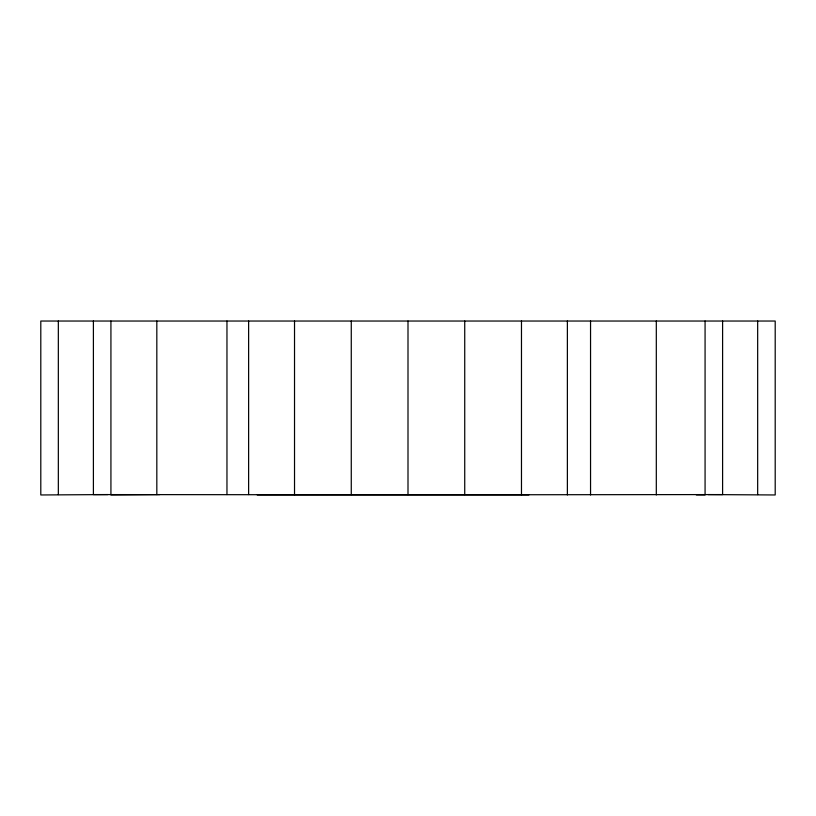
<?xml version="1.0" encoding="UTF-8"?>
<svg xmlns="http://www.w3.org/2000/svg" width="816" height="816" viewBox="0 0 816 816"><rect width="100%" height="100%" fill="white"/><g stroke="black" fill="none" stroke-linecap="round" stroke-linejoin="round"><path stroke-width="1.22" d="M107.814 494.578L40.8 494.965L40.8 321.035L775.2 321.035L775.2 494.965L708.186 494.578M528.911 494.904L93.401 494.578L93.401 321.035M159.691 494.578L110.925 494.965L110.925 321.035M257.254 494.965L722.599 494.578L722.599 321.035M696.323 494.904L705.075 494.965L705.075 321.035M757.666 321.035L757.666 494.578M656.309 321.035L656.309 494.965M590.549 321.035L590.549 494.965M567.375 321.035L567.375 494.965M521.475 321.035L521.475 494.965M464.732 321.035L464.732 494.578M408 321.035L408 494.578M351.268 321.035L351.268 494.578M294.525 321.035L294.525 494.965M248.625 321.035L248.625 494.578M226.96 321.035L226.96 494.578M156.825 321.035L156.825 494.578M58.334 321.035L58.334 494.578"/></g></svg>
